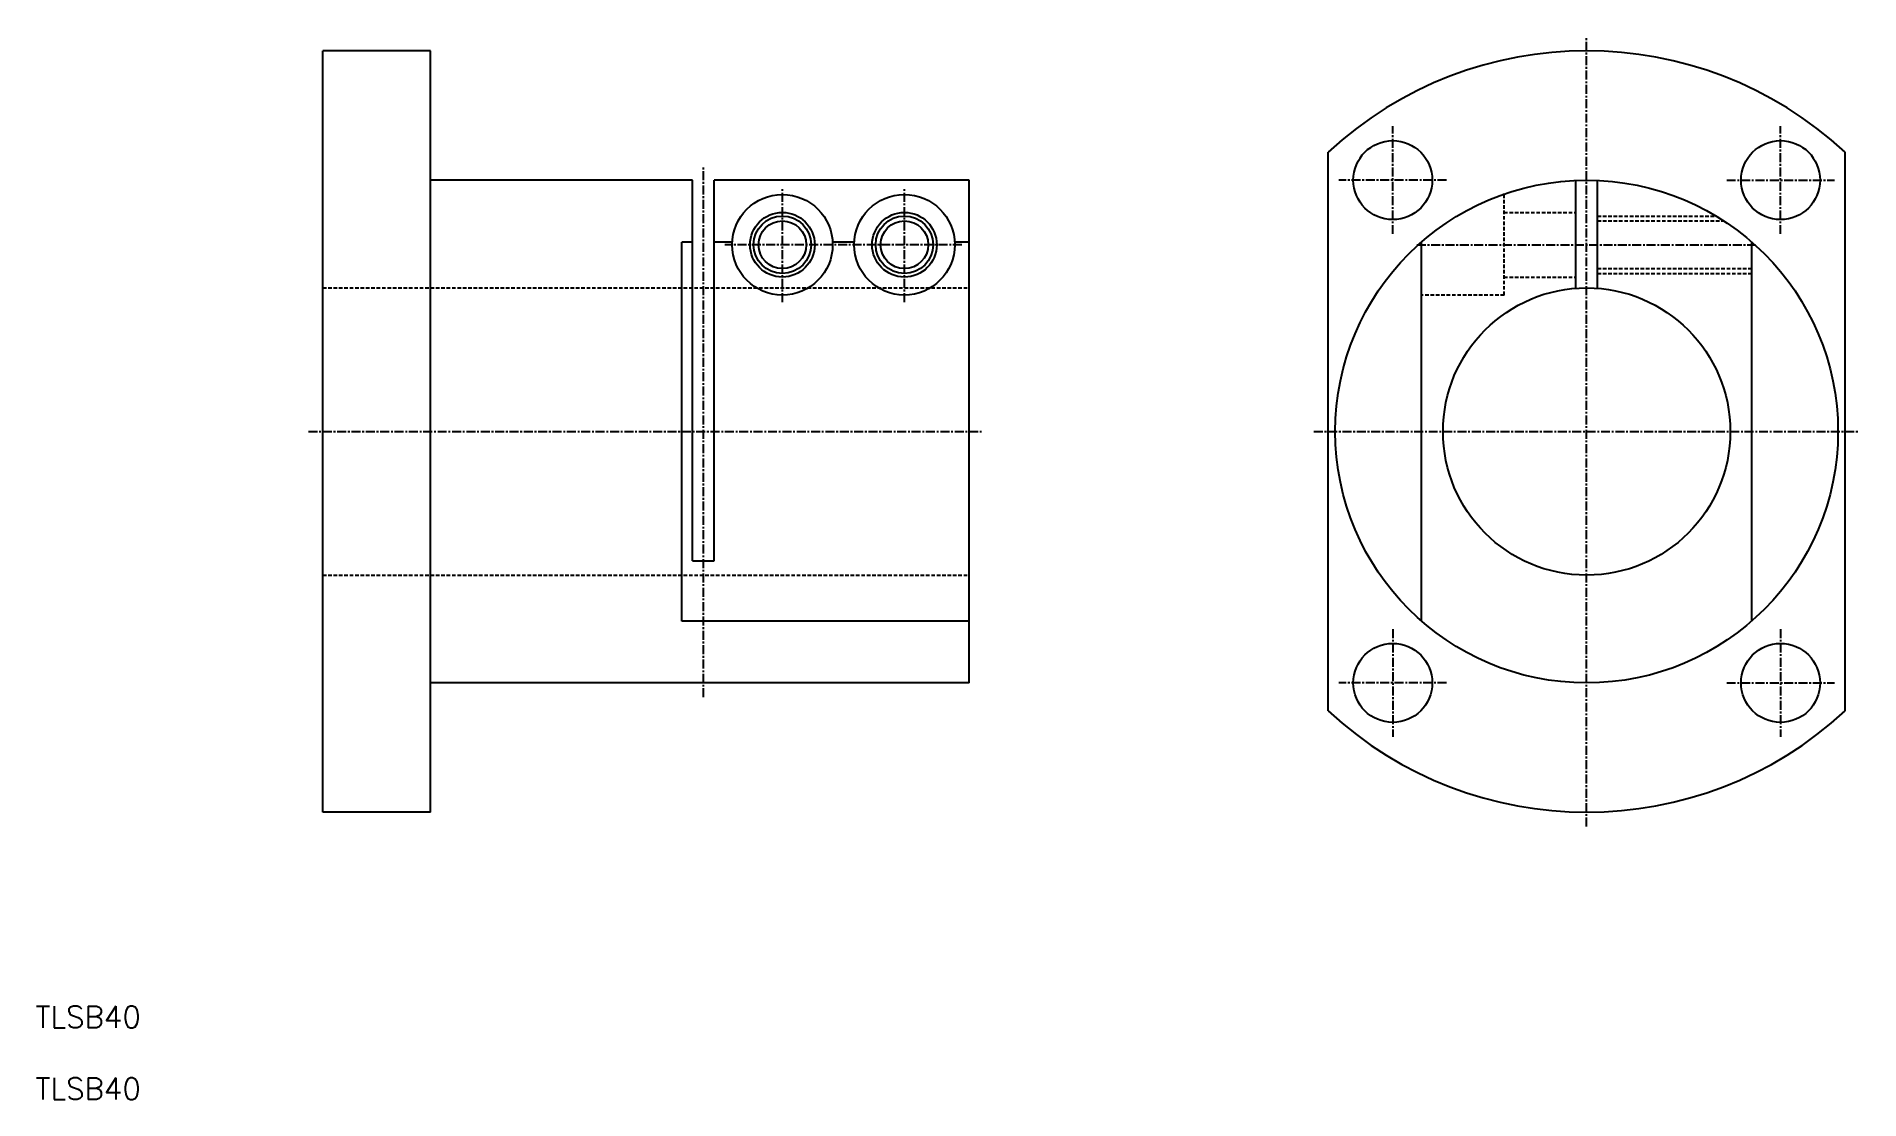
# Model space of a CAD drawing. Extents: x 10 to 264, y 10 to 158.
import ezdxf

# ---------------------------------------------------------------- set-up
doc = ezdxf.new("R2010")
doc.units = 0
doc.linetypes.add('CENTER', pattern=[2, 1.25, -0.25, 0.25, -0.25])
doc.linetypes.add('DASHED', pattern=[0.75, 0.5, -0.25])
doc.layers.get('0').update_dxf_attribs({"linetype": 'CONTINUOUS'})
doc.layers.add('CENTER', color=1, linetype='CENTER')
doc.styles.get("Standard").update_dxf_attribs({"font": 'txt.shx'})

msp = doc.modelspace()

# ---------------------------------------------------------------- linework, layer by layer
at = {"color": 7, "linetype": 'CONTINUOUS'}
for p, q in [((50, 50), (50, 156)), ((65, 156), (50, 156)), ((65, 50), (65, 156)), ((190, 64.1), (190, 141.9)), ((262, 64.1), (262, 141.9)), ((101.5, 138), (65, 138)), ((101.5, 85), (101.5, 138)), ((104.5, 85), (104.5, 138)), ((140, 138), (104.5, 138)), ((140, 68), (140, 138)), ((224.5, 122.94), (224.5, 137.97)), ((227.5, 122.94), (227.5, 137.97)), ((100, 76.62), (100, 129.38)), ((101.5, 129.38), (100, 129.38)), ((107.01, 129.38), (104.5, 129.38)), ((124.01, 129.38), (120.99, 129.38)), ((140, 129.38), (137.99, 129.38)), ((203, 76.62), (203, 129.38)), ((249, 76.62), (249, 129.38)), ((101.5, 85), (104.5, 85)), ((140, 76.62), (100, 76.62)), ((140, 68), (65, 68)), ((65, 50), (50, 50))]:
    msp.add_line(p, q, dxfattribs=at)
at = {"color": 3, "linetype": 'DASHED'}
for p, q in [((214.5, 136), (214.34, 136)), ((214.5, 122), (214.5, 136)), ((214.5, 133.5), (224.5, 133.5)), ((227.5, 133), (244.03, 133)), ((227.5, 132.32), (245.11, 132.32)), ((214.5, 124.5), (224.5, 124.5)), ((227.5, 125.68), (249, 125.68)), ((227.5, 125), (249, 125)), ((50, 123), (140, 123)), ((214.5, 122), (203, 122)), ((50, 83), (140, 83))]:
    msp.add_line(p, q, dxfattribs=at)
at = {"color": 7, "linetype": 'CONTINUOUS'}
for centre, radius in [((199, 138), 5.5), ((253, 138), 5.5), ((226, 103), 35), ((114, 129), 7), ((131, 129), 7), ((114, 129), 4.5), ((114, 129), 3.32), ((131, 129), 4.5), ((131, 129), 3.32), ((226, 103), 20), ((199, 68), 5.5), ((253, 68), 5.5)]:
    msp.add_circle(centre, radius, dxfattribs=at)
at = {"color": 3, "linetype": 'CONTINUOUS'}
for centre in [(114, 129), (131, 129)]:
    msp.add_circle(centre, 4, dxfattribs=at)
at = {"color": 7, "linetype": 'CONTINUOUS'}
for start, end in [(47.2153, 132.7847), (227.2153, 312.7847)]:
    msp.add_arc((226, 103), 53, start, end, dxfattribs=at)
at = {"layer": 'CENTER', "color": 1, "linetype": 'CENTER'}
for p, q in [((226, 48), (226, 158)), ((199, 130.5), (199, 145.5)), ((253, 130.5), (253, 145.5)), ((103, 66), (103, 140)), ((206.5, 138), (191.5, 138)), ((245.5, 138), (260.5, 138)), ((114, 121), (114, 137)), ((131, 121), (131, 137)), ((139, 129), (106, 129)), ((202.35, 129), (249.49, 129)), ((48, 103), (142, 103)), ((188, 103), (264, 103)), ((199, 75.5), (199, 60.5)), ((253, 75.5), (253, 60.5)), ((206.5, 68), (191.5, 68)), ((245.5, 68), (260.5, 68))]:
    msp.add_line(p, q, dxfattribs=at)

# ---------------------------------------------------------------- texts
at = {"color": 7, "linetype": 'CONTINUOUS'}
for p in [(10, 20), (10, 10)]:
    msp.add_text('TLSB40', height=3, dxfattribs=at).set_placement(p)

doc.saveas('drawing.dxf')
